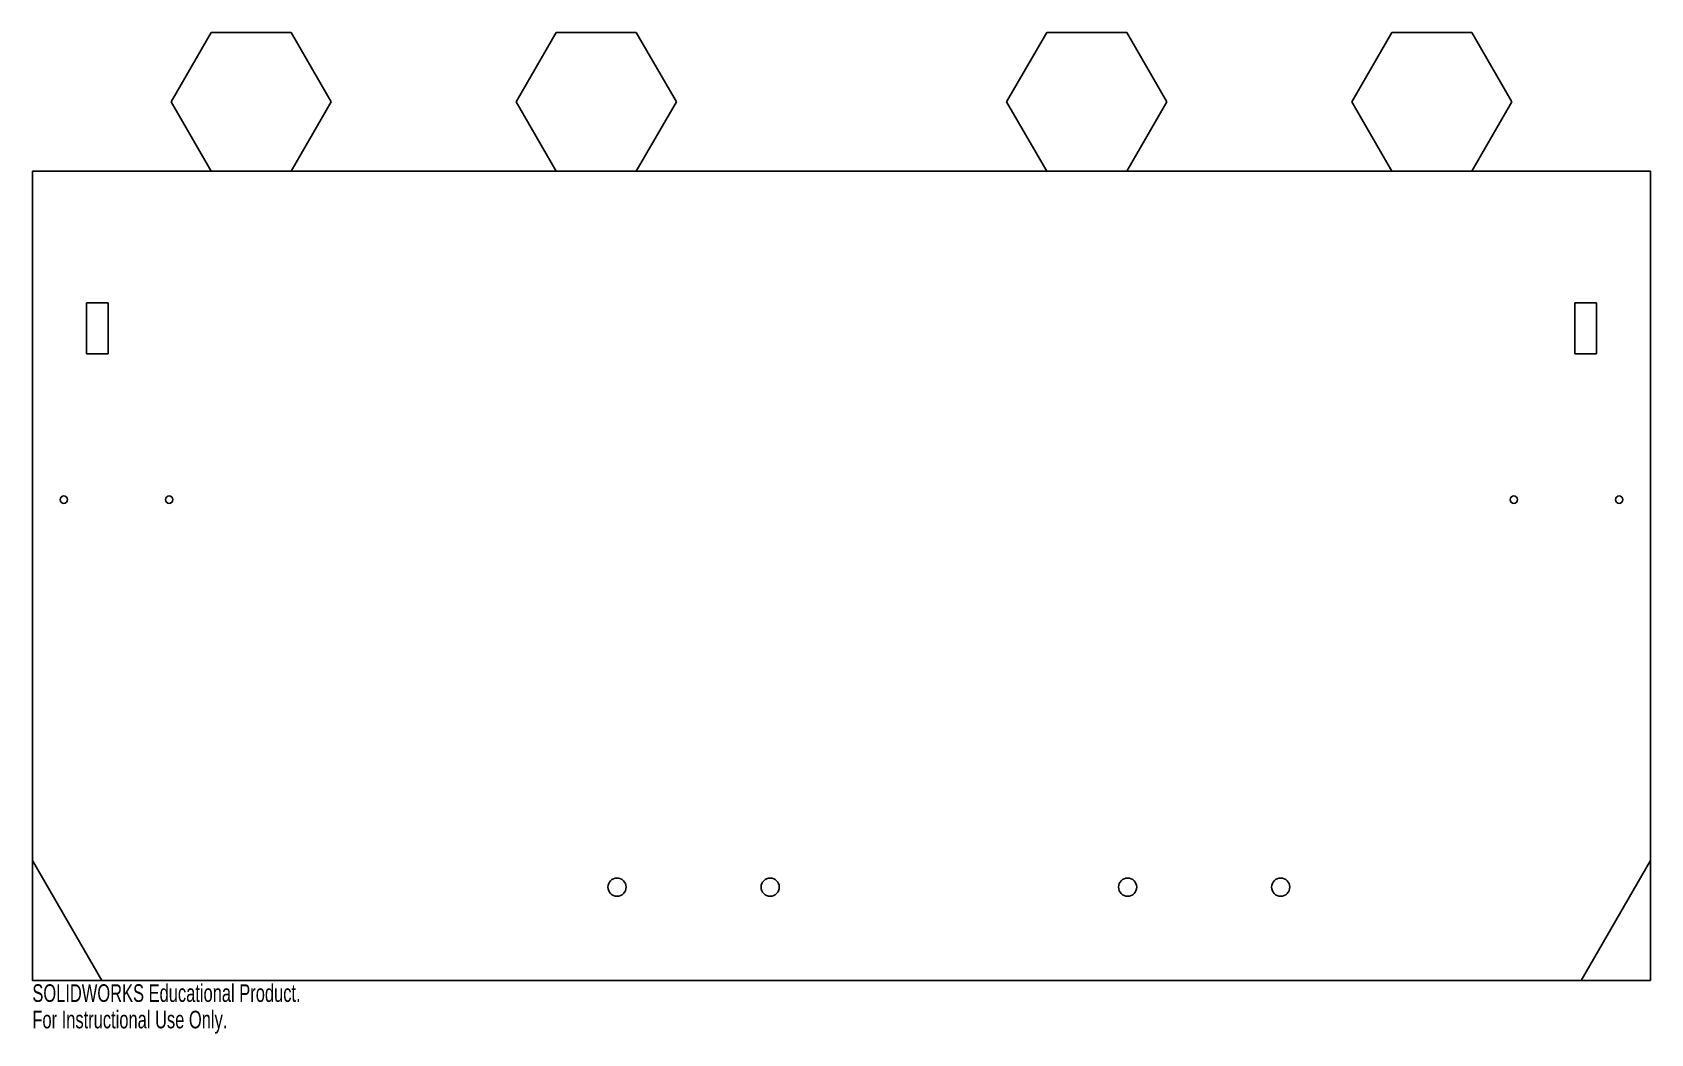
# Model space of a CAD drawing. Header units: inches. Extents: x 0 to 17.5, y -0.6 to 10.2.
import ezdxf

# ---------------------------------------------------------------- set-up
doc = ezdxf.new("R2010")
doc.units = ezdxf.units.IN
doc.header["$MEASUREMENT"] = 0
doc.styles.add('SLDTEXTSTYLE0', font='TXT', dxfattribs={"width": 0.7})

msp = doc.modelspace()

# ---------------------------------------------------------------- linework, layer by layer
at = {"color": 7, "linetype": 'Continuous', "lineweight": 25}
for p, q in [((1.933, 10.25), (1.5, 9.5)), ((2.799, 10.25), (1.933, 10.25)), ((3.232, 9.5), (2.799, 10.25)), ((5.665, 10.25), (5.232, 9.5)), ((6.531, 10.25), (5.665, 10.25)), ((6.964, 9.5), (6.531, 10.25)), ((10.969, 10.25), (10.536, 9.5)), ((11.835, 10.25), (10.969, 10.25)), ((12.268, 9.5), (11.835, 10.25)), ((14.701, 10.25), (14.268, 9.5)), ((15.567, 10.25), (14.701, 10.25)), ((16, 9.5), (15.567, 10.25)), ((1.5, 9.5), (1.933, 8.75)), ((2.799, 8.75), (3.232, 9.5)), ((5.232, 9.5), (5.665, 8.75)), ((6.531, 8.75), (6.964, 9.5)), ((10.536, 9.5), (10.969, 8.75)), ((11.835, 8.75), (12.268, 9.5)), ((14.268, 9.5), (14.701, 8.75)), ((15.567, 8.75), (16, 9.5)), ((0, 8.75), (0, 1.299)), ((1.933, 8.75), (0, 8.75)), ((5.665, 8.75), (2.799, 8.75)), ((10.969, 8.75), (6.531, 8.75)), ((14.701, 8.75), (11.835, 8.75)), ((17.5, 8.75), (15.567, 8.75)), ((17.5, 1.299), (17.5, 8.75)), ((0.82, 7.325), (0.585, 7.325)), ((0.585, 7.325), (0.585, 6.774)), ((0.82, 6.774), (0.82, 7.325)), ((16.68, 7.325), (16.68, 6.774)), ((16.915, 7.325), (16.68, 7.325)), ((16.915, 6.774), (16.915, 7.325)), ((0.585, 6.774), (0.82, 6.774)), ((16.68, 6.774), (16.915, 6.774)), ((0.75, 0), (0, 1.299)), ((17.5, 1.299), (16.75, 0)), ((0.75, 0), (16.75, 0))]:
    msp.add_line(p, q, dxfattribs=at)
at = {"color": 7, "linetype": 'Continuous'}
for p, q in [((0, 0), (0, 8.75)), ((0, 8.75), (17.5, 8.75)), ((17.5, 0), (17.5, 8.75)), ((0, 0), (17.5, 0))]:
    msp.add_line(p, q, dxfattribs=at)
at = {"color": 7, "linetype": 'Continuous', "lineweight": 25}
for centre, radius in [((0.34, 5.199), 0.04), ((1.48, 5.199), 0.04), ((16.02, 5.199), 0.04), ((17.16, 5.199), 0.04), ((6.323, 1.01), 0.0984), ((7.979, 1.01), 0.0984), ((11.844, 1.01), 0.0984), ((13.5, 1.01), 0.0984)]:
    msp.add_circle(centre, radius, dxfattribs=at)

# ---------------------------------------------------------------- texts
at = {"color": 7, "linetype": 'Continuous', "char_height": 0.1903, "attachment_point": 1, "style": 'SLDTEXTSTYLE0'}
for s, insert in [('SOLIDWORKS Educational Product.', (0, -0.04)), ('For Instructional Use Only.', (0, -0.326))]:
    msp.add_mtext(s, dxfattribs=dict(at, insert=insert))

doc.saveas('drawing.dxf')
